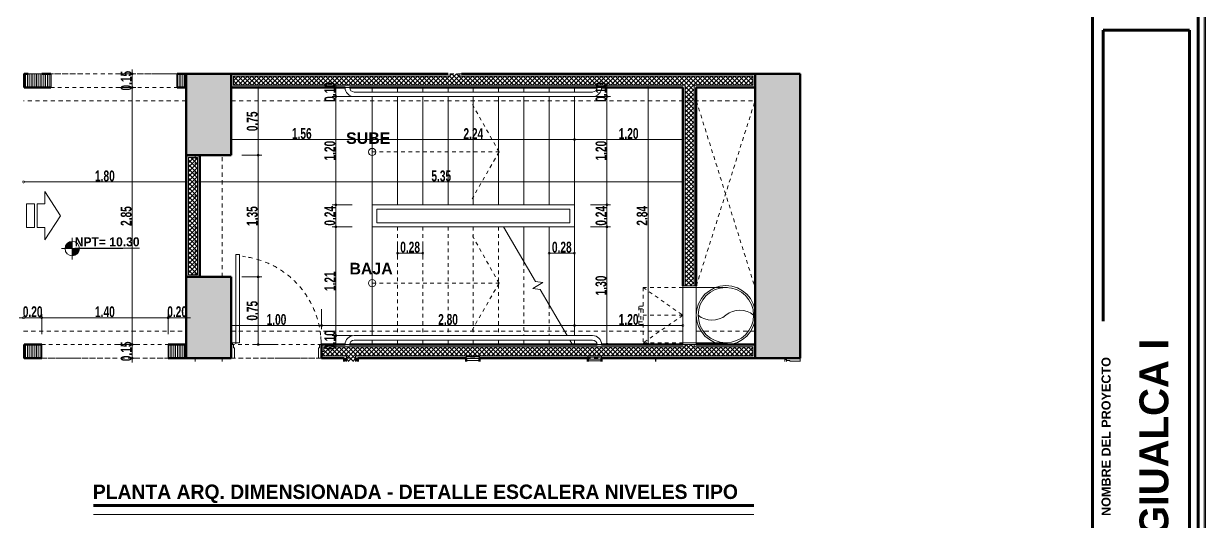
# Model space of a CAD drawing. Header units: metres. Extents: x -144 to 1000, y -717 to 29.
# Drawn here: x 382.3 to 414.83, y -635.28 to -621.56 of the extents above; entities that cross this region are included whole.
import ezdxf

# ---------------------------------------------------------------- set-up
doc = ezdxf.new("R2010")
doc.units = ezdxf.units.M
for name, pattern in [('Basculante', [0.11625, 0.075, -0.04125]), ('basculante modificado', [0.18, 0.1125, -0.0675]), ('Oculto', [0.007144, 0.004763, -0.002381])]:
    doc.linetypes.add(name, pattern=pattern)
doc.layers.get('0').update_dxf_attribs({"color": 1})
for name, color, linetype, lineweight in [('A-ANNO-DIMS', 1, 'Continuous', 9), ('A-DETL', 1, 'Continuous', 9), ('A-DETL-GENF', 1, 'Continuous', 9), ('A-DETL-HDLN', 7, 'Oculto', 9), ('A-DETL-THIN', 1, 'Continuous', 9), ('A-DOOR', 1, 'Continuous', 9), ('A-DOOR-FRAM', 1, 'Continuous', 9), ('A-FLOR', 2, 'Continuous', 9), ('A-FLOR-OVHD', 7, 'Basculante', 9), ('A-GENM', 1, 'Continuous', 9), ('A-WALL', 4, 'Continuous', 9), ('G-ANNO-DIMS', 1, 'Continuous', 9), ('G-ANNO-TEXT', 2, 'Continuous', 9), ('G-ANNO-TTLB', 3, 'Continuous', 18), ('G-ANNO-TTLB-WIDE', 1, 'Continuous', 70), ('G-IMPT', 1, 'Continuous', 9), ('S-COLS', 7, 'Continuous', 9), ('S-STRS', 1, 'Continuous', 9), ('S-STRS-MBND', 1, 'Basculante', 9)]:
    doc.layers.add(name, color=color, linetype=linetype, lineweight=lineweight)
doc.layers.add('A-WALL-PATT', color=7, linetype='Continuous', lineweight=35, true_color=0x9c9c9c)
doc.styles.add('Arial Narrow_B', font='ARIALNB.TTF', dxfattribs={"width": 1.2, "height": 0.105})
doc.styles.add('Arial_B', font='arialbd.ttf', dxfattribs={"height": 0.0025})
doc.styles.add('Britannic Bold_B', font='', dxfattribs={"width": 0.7})
doc.styles.add('Britannic Bold_B_1', font='', dxfattribs={"width": 0.7, "height": 0.4})
doc.styles.add('Britannic Bold_B_4', font='', dxfattribs={"height": 0.004465})
doc.styles.add('Britannic Bold_B_5', font='', dxfattribs={"height": 0.006})
doc.styles.get('Britannic Bold_B').set_extended_font_data('Britannic Bold', bold=True)
doc.styles.get('Britannic Bold_B_1').set_extended_font_data('Britannic Bold', bold=True)
doc.styles.get('Britannic Bold_B_4').set_extended_font_data('Britannic Bold', bold=True)
doc.styles.get('Britannic Bold_B_5').set_extended_font_data('Britannic Bold', bold=True)

# ---------------------------------------------------------------- blocks, each defined once
blk = doc.blocks.new('_DotSmall')
at = {"color": 0, "linetype": 'ByBlock', "const_width": 0.5}
blk.add_lwpolyline([(-0.0625, 0, 1), (0.0625, 0, 1)], format="xyb", close=True, dxfattribs=at)
blk = doc.blocks.new('tarjeta de nathalie 00')
at = {"layer": 'G-IMPT', "lineweight": 9}
h = blk.add_hatch(color=3, dxfattribs=at)
h.paths.add_polyline_path([(-145.23888, -717.38489), (-145.21019, -717.38489), (-145.21019, -716.89355), (-145.21019, -716.79934), (-145.23888, -716.79934), (-145.23888, -716.89379)])
h.paths.add_polyline_path([(-145.20996, -716.7991), (-145.20996, -717.3851), (-145.2392, -717.3851), (-145.2392, -716.7991)])
h.paths.add_polyline_path([(-145.23902, -717.3868), (-145.20826, -717.3868), (-145.20826, -716.7974), (-145.2392, -716.7974), (-146.09866, -716.7974), (-146.09866, -717.3868)])
h.paths.add_polyline_path([(-145.20795, -716.79707), (-145.20795, -717.3871), (-146.09898, -717.3871), (-146.09898, -716.79707)])
at = {"layer": 'G-ANNO-TTLB', "color": 3}
for p, q in [((-145.2392, -716.7991), (-145.2392, -717.3851)), ((-145.20996, -717.3851), (-145.20996, -716.7991)), ((-145.20826, -716.7974), (-145.20826, -717.3868)), ((-145.20795, -717.3871), (-145.20795, -716.79707)), ((-145.20795, -717.38713), (-145.20795, -716.79707)), ((-145.23888, -717.38489), (-145.23888, -716.89379)), ((-145.21019, -716.89355), (-145.21019, -717.38489))]:
    blk.add_line(p, q, dxfattribs=at)
at = {"layer": 'G-ANNO-TTLB-WIDE', "color": 3}
for p, q in [((-145.2392, -716.7991), (-145.2392, -717.3851)), ((-145.20996, -716.7991), (-145.20996, -717.3851)), ((-145.21233, -717.0241), (-145.23627, -717.0241)), ((-145.23627, -717.0241), (-145.23627, -717.1091)), ((-145.21233, -717.24403), (-145.21233, -717.0241))]:
    blk.add_line(p, q, dxfattribs=at)
at = {"layer": 'G-ANNO-TTLB', "lineweight": 9, "attachment_point": 1, "rotation": 90, "bg_fill": 3, "box_fill_scale": 1.25, "bg_fill_color": 256, "bg_fill_true_color": 13158600, "bg_fill_transparency": 0}
for s, insert, char_height, width, style in [('TORRE GIUALCA I', (-145.2262, -717.20472), 0.008, 0.1678172, 'Britannic Bold_B_4'), ('NOMBRE DEL PROYECTO', (-145.2367, -717.15875), 0.0025, 0.0533122, 'Arial_B')]:
    blk.add_mtext(s, dxfattribs=dict(at, insert=insert, char_height=char_height, width=width, style=style))

msp = doc.modelspace()

# ---------------------------------------------------------------- hatches: boundary and pattern name
at = {"layer": 'A-WALL-PATT', "true_color": 0x747474}
for points in [[(382.488, -622.947), (382.488, -622.943), (382.426, -622.943), (382.426, -622.947)], [(394.048, -622.947), (394.047, -622.943), (393.985, -622.943), (393.985, -622.947)], [(400.821, -628.789), (400.821, -623.32), (400.759, -623.32), (400.759, -628.789)], [(386.839, -628.54), (387.15, -628.54), (387.15, -625.184), (386.839, -625.184), (386.839, -625.247), (387.087, -625.247), (387.087, -628.478), (386.839, -628.478)], [(391.127, -630.866), (391.189, -630.866), (391.189, -630.777), (391.127, -630.777)]]:
    msp.add_hatch(color=8, dxfattribs=at).paths.add_polyline_path(points)
at = {"layer": 'A-WALL-PATT', "lineweight": 9, "true_color": 0x747474}
for points in [[(382.799, -622.947), (382.799, -622.943), (382.737, -622.943), (382.737, -622.947)], [(394.358, -622.947), (394.358, -622.943), (394.296, -622.943), (394.296, -622.947)], [(400.449, -628.789), (400.511, -628.789), (400.511, -623.32), (400.448, -623.32), (400.448, -628.789)], [(386.777, -628.54), (386.839, -628.54), (386.839, -625.184), (386.777, -625.184), (386.777, -627.126)], [(391.5, -630.866), (391.5, -630.777), (391.438, -630.777), (391.438, -630.866), (391.487, -630.866)]]:
    msp.add_hatch(color=8, dxfattribs=at).paths.add_polyline_path(points)
h = msp.add_hatch(color=8, dxfattribs=at)
h.paths.add_polyline_path([(400.388, -623.009), (402.437, -623.009), (402.437, -622.947), (394.296, -622.947), (394.296, -623.009), (397.466, -623.009)])
h.paths.add_polyline_path([(388.081, -623.009), (394.048, -623.009), (394.048, -622.947), (388.019, -622.947), (388.019, -623.009)])
at = {"layer": 'A-WALL-PATT', "true_color": 0x747474}
h = msp.add_hatch(color=8, dxfattribs=at)
h.paths.add_polyline_path([(400.449, -623.32), (400.511, -623.319), (400.511, -623.258), (388.081, -623.258), (388.081, -623.009), (388.019, -623.01), (388.019, -623.32), (400.448, -623.32)])
h.paths.add_polyline_path([(400.821, -623.32), (402.437, -623.319), (402.437, -623.009), (402.375, -623.009), (402.375, -623.258), (400.759, -623.258), (400.759, -623.32)])
at = {"layer": 'A-WALL-PATT', "lineweight": 9, "true_color": 0x747474}
h = msp.add_hatch(color=8, dxfattribs=at)
h.paths.add_polyline_path([(402.375, -630.715), (402.437, -630.714), (402.437, -630.404), (400.759, -630.404), (400.759, -630.467), (402.375, -630.467)])
h.paths.add_polyline_path([(390.567, -630.591), (390.567, -630.467), (400.511, -630.467), (400.511, -630.404), (390.505, -630.404), (390.506, -630.591)])
at = {"layer": 'A-WALL-PATT', "true_color": 0x747474}
h = msp.add_hatch(color=8, dxfattribs=at)
h.paths.add_polyline_path([(390.505, -630.777), (391.189, -630.777), (391.189, -630.715), (390.505, -630.715)])
h.paths.add_polyline_path([(402.375, -630.777), (402.437, -630.777), (402.437, -630.715), (398.211, -630.715), (398.211, -630.777), (402.035, -630.777)])
h.paths.add_polyline_path([(391.438, -630.777), (394.483, -630.777), (394.483, -630.715), (391.438, -630.715)])
h.paths.add_polyline_path([(394.856, -630.777), (397.838, -630.777), (397.838, -630.715), (394.856, -630.715), (394.856, -630.739)])
at = {"layer": 'G-ANNO-DIMS'}
h = msp.add_hatch(color=256, dxfattribs=at)
edge = h.paths.add_edge_path()
edge.add_line((383.642, -627.759), (383.443, -627.759))
edge.add_arc((383.642, -627.759), 0.199, 90, 180, ccw=False)
edge.add_line((383.642, -627.56), (383.642, -627.759))
h = msp.add_hatch(color=256, dxfattribs=at)
edge = h.paths.add_edge_path()
edge.add_line((383.642, -627.759), (383.841, -627.759))
edge.add_arc((383.642, -627.759), 0.199, 270, 360, ccw=False)
edge.add_line((383.642, -627.958), (383.642, -627.759))

# ---------------------------------------------------------------- linework, layer by layer
at = {"layer": 'A-ANNO-DIMS'}
for p, q in [((385.175, -622.945), (385.389, -622.945)), ((385.289, -622.825), (385.289, -630.897)), ((384.84, -623.32), (385.389, -623.32)), ((388.309, -623.32), (388.858, -623.32)), ((388.759, -630.404), (388.759, -623.32)), ((390.584, -623.32), (390.996, -623.32)), ((390.897, -623.201), (390.897, -630.524)), ((398.674, -623.32), (398.262, -623.32)), ((398.361, -623.201), (398.361, -630.391)), ((399.044, -623.319), (399.593, -623.319)), ((399.494, -630.391), (399.494, -623.319)), ((391.347, -623.569), (390.797, -623.569)), ((397.912, -623.569), (398.461, -623.569)), ((388.019, -624.304), (388.019, -624.853)), ((391.898, -624.304), (391.898, -624.853)), ((397.466, -624.304), (397.466, -624.853)), ((400.449, -624.304), (400.449, -624.853)), ((388.019, -624.753), (400.449, -624.753)), ((388.309, -625.184), (388.858, -625.184)), ((386.777, -625.472), (386.777, -626.021)), ((387.15, -625.472), (387.15, -626.021)), ((400.449, -625.472), (400.449, -626.021)), ((382.301, -625.922), (386.777, -625.922)), ((387.15, -625.922), (400.449, -625.922)), ((391.347, -626.551), (390.797, -626.551)), ((397.912, -626.551), (398.461, -626.551)), ((391.347, -627.16), (390.797, -627.16)), ((397.912, -627.16), (398.461, -627.16)), ((392.594, -627.673), (392.594, -627.985)), ((393.29, -627.673), (393.29, -627.985)), ((396.77, -627.673), (396.77, -627.985)), ((397.466, -627.673), (397.466, -627.985)), ((392.594, -627.885), (393.29, -627.885)), ((396.77, -627.885), (397.466, -627.885)), ((388.309, -628.54), (388.858, -628.54)), ((386.777, -629.325), (386.777, -629.764)), ((388.019, -629.428), (388.019, -629.977)), ((390.505, -629.428), (390.505, -629.977)), ((397.466, -629.428), (397.466, -629.977)), ((400.449, -629.428), (400.449, -629.977)), ((386.896, -629.664), (382.182, -629.664)), ((382.8, -630.114), (382.8, -629.565)), ((386.28, -630.114), (386.28, -629.565)), ((388.019, -629.878), (400.449, -629.878)), ((384.84, -630.404), (385.389, -630.404)), ((389.209, -630.404), (388.659, -630.404)), ((390.584, -630.404), (390.996, -630.404)), ((391.347, -630.156), (390.797, -630.156)), ((398.811, -630.391), (398.262, -630.391)), ((399.044, -630.391), (399.593, -630.391)), ((385.176, -630.777), (385.389, -630.777))]:
    msp.add_line(p, q, dxfattribs=at)
at = {"layer": 'A-DETL', "color": 7, "linetype": 'basculante modificado'}
for p, q in [((382.302, -622.945), (386.777, -622.945)), ((387.025, -622.943), (387.025, -622.945)), ((387.771, -622.945), (387.771, -622.943)), ((402.437, -622.945), (388.019, -622.945)), ((393.985, -622.943), (393.985, -622.945)), ((394.731, -622.945), (394.731, -622.943)), ((403.682, -622.947), (403.68, -622.947)), ((386.777, -623.69), (382.301, -623.69)), ((388.019, -623.69), (402.437, -623.69)), ((403.68, -623.693), (403.682, -623.693)), ((387.025, -625.184), (387.025, -628.54)), ((387.771, -628.54), (387.771, -625.184)), ((382.301, -630.032), (386.777, -630.032)), ((400.448, -630.032), (388.019, -630.032)), ((402.437, -630.032), (400.821, -630.032)), ((403.682, -630.032), (403.68, -630.032)), ((386.777, -630.777), (382.301, -630.777)), ((387.025, -630.866), (387.025, -630.777)), ((387.771, -630.777), (387.771, -630.866)), ((388.019, -630.777), (402.437, -630.777)), ((403.68, -630.777), (403.682, -630.777))]:
    msp.add_line(p, q, dxfattribs=at)
at = {"layer": 'A-DETL', "color": 7, "lineweight": 100}
msp.add_line((384.228, -634.839), (402.407, -634.839), dxfattribs=at)
at = {"layer": 'A-DETL-GENF', "linetype": 'Basculante', "lineweight": 9}
for p, q in [((386.528, -622.947), (383.048, -622.947)), ((383.048, -623.32), (386.528, -623.32)), ((382.8, -630.404), (386.28, -630.404)), ((388.019, -630.404), (388.019, -630.777)), ((390.505, -630.404), (388.019, -630.404)), ((390.505, -630.777), (390.505, -630.404)), ((386.28, -630.777), (382.8, -630.777)), ((388.019, -630.777), (390.505, -630.777)), ((403.307, -630.777), (403.68, -630.777)), ((403.307, -630.866), (403.307, -630.777)), ((403.68, -630.777), (403.68, -630.866))]:
    msp.add_line(p, q, dxfattribs=at)
at = {"layer": 'A-DETL-GENF', "lineweight": 30}
for p, q in [((383.048, -622.947), (383.048, -623.32)), ((386.528, -623.32), (386.528, -622.947)), ((382.8, -630.777), (382.8, -630.404)), ((386.28, -630.404), (386.28, -630.777))]:
    msp.add_line(p, q, dxfattribs=at)
at = {"layer": 'A-DETL-GENF', "lineweight": 9}
for p, q in [((382.888, -626.528), (382.888, -626.183)), ((382.888, -626.183), (383.32, -626.852)), ((382.382, -626.528), (382.598, -626.528)), ((382.382, -626.528), (382.382, -627.176)), ((382.598, -627.176), (382.598, -626.528)), ((382.673, -626.528), (382.888, -626.528)), ((382.673, -626.528), (382.673, -627.176)), ((382.888, -627.521), (383.32, -626.852)), ((382.382, -627.176), (382.598, -627.176)), ((382.673, -627.176), (382.888, -627.176)), ((382.888, -627.176), (382.888, -627.521))]:
    msp.add_line(p, q, dxfattribs=at)
at = {"layer": 'A-DETL-HDLN'}
for p, q in [((395.389, -625.096), (394.65, -623.78)), ((400.821, -628.789), (402.437, -623.69)), ((400.821, -623.69), (402.437, -628.832)), ((391.898, -625.096), (395.378, -625.096)), ((395.389, -625.096), (394.647, -626.39)), ((395.389, -628.713), (394.65, -627.396)), ((391.898, -628.713), (395.378, -628.713)), ((395.389, -628.713), (394.647, -630.007))]:
    msp.add_line(p, q, dxfattribs=at)
at = {"layer": 'A-DETL-THIN', "lineweight": 9}
for p, q in [((391.276, -623.32), (391.152, -623.32)), ((398.213, -623.32), (398.088, -623.32)), ((397.964, -623.444), (391.401, -623.444)), ((391.401, -623.569), (397.964, -623.569)), ((397.466, -626.551), (391.898, -626.551)), ((391.898, -626.551), (391.898, -627.16)), ((397.466, -627.16), (397.466, -626.551)), ((392.023, -627.048), (392.023, -626.672)), ((392.023, -626.672), (397.342, -626.672)), ((397.342, -626.672), (397.342, -627.048)), ((391.898, -627.16), (397.466, -627.16)), ((397.342, -627.048), (392.023, -627.048)), ((400.821, -628.789), (400.448, -628.789)), ((400.448, -628.789), (400.448, -630.404)), ((400.448, -628.832), (401.682, -628.832)), ((400.821, -630.404), (400.821, -628.789)), ((391.152, -630.404), (391.276, -630.404)), ((397.964, -630.156), (391.401, -630.156)), ((391.401, -630.28), (397.964, -630.28)), ((398.088, -630.404), (398.213, -630.404)), ((400.448, -630.358), (401.682, -630.358)), ((400.448, -630.404), (400.821, -630.404))]:
    msp.add_line(p, q, dxfattribs=at)
at = {"layer": 'A-DETL-THIN', "lineweight": 18}
msp.add_line((384.228, -635.087), (402.407, -635.087), dxfattribs=at)
at = {"layer": 'A-DETL-THIN', "lineweight": 9}
for centre, radius in [((391.898, -625.096), 0.0994), ((391.898, -628.713), 0.0994), ((401.634, -629.593), 0.813), ((401.634, -629.593), 0.763)]:
    msp.add_circle(centre, radius, dxfattribs=at)
for centre, radius, start, end in [((391.401, -623.32), 0.249, 180, 270), ((391.401, -623.32), 0.124, 180, 270), ((397.964, -623.32), 0.249, 270, 0), ((397.964, -623.32), 0.124, 270, 360), ((402.016, -630.051), 0.596, 50.181, 129.819), ((401.252, -629.136), 0.596, 230.181, 309.819), ((391.401, -630.404), 0.249, 90, 180), ((391.401, -630.404), 0.124, 90, 180), ((397.964, -630.404), 0.249, 360, 90), ((397.964, -630.404), 0.124, 0, 90)]:
    msp.add_arc(centre, radius, start, end, dxfattribs=at)
at = {"layer": 'A-DOOR', "lineweight": 20}
for p, q in [((388.243, -627.919), (388.143, -627.919)), ((388.143, -630.38), (388.143, -627.919)), ((388.243, -630.355), (388.243, -627.919)), ((388.019, -630.38), (388.056, -630.38)), ((388.056, -630.355), (388.243, -630.355)), ((388.056, -630.38), (388.056, -630.355)), ((403.282, -630.777), (403.282, -630.815)), ((403.257, -630.815), (403.257, -630.866)), ((403.282, -630.815), (403.257, -630.815))]:
    msp.add_line(p, q, dxfattribs=at)
at = {"layer": 'A-DOOR', "lineweight": 9}
for p, q in [((388.019, -630.404), (388.019, -630.777)), ((403.307, -630.777), (403.68, -630.777))]:
    msp.add_line(p, q, dxfattribs=at)
for start, end in [(81.55, 83.5406), (76.8489, 79.7418), (71.1143, 74.1684), (65.4451, 68.2717), (59.8378, 62.634), (54.2878, 57.0559), (48.7903, 51.5328), (43.3395, 46.0594), (37.9295, 40.6298), (32.5538, 35.2378), (27.2056, 29.8767), (21.8777, 24.5395), (16.5629, 19.2191), (11.2538, 13.9081), (5.9429, 8.5991), (0, 5.1398)]:
    msp.add_arc((388.048, -630.399), 2.444, start, end, dxfattribs=at)
at = {"layer": 'A-DOOR-FRAM', "lineweight": 20}
for p, q in [((388.019, -630.404), (388.081, -630.404)), ((388.081, -630.404), (388.081, -630.491)), ((390.443, -630.404), (390.505, -630.404)), ((390.443, -630.491), (390.443, -630.404)), ((388.106, -630.777), (388.019, -630.777)), ((388.081, -630.491), (388.106, -630.491)), ((388.106, -630.491), (388.106, -630.777)), ((390.418, -630.491), (390.443, -630.491)), ((390.418, -630.777), (390.418, -630.491)), ((390.505, -630.777), (390.418, -630.777)), ((403.307, -630.777), (403.307, -630.839)), ((403.68, -630.864), (403.68, -630.777)), ((403.307, -630.839), (403.394, -630.839)), ((403.394, -630.839), (403.394, -630.864)), ((403.394, -630.864), (403.68, -630.864))]:
    msp.add_line(p, q, dxfattribs=at)
at = {"layer": 'A-FLOR', "lineweight": 9}
for p, q in [((391.898, -630.156), (391.898, -627.16)), ((391.898, -630.404), (391.898, -630.28))]:
    msp.add_line(p, q, dxfattribs=at)
at = {"layer": 'A-FLOR-OVHD'}
for p, q in [((399.358, -628.832), (399.358, -630.358)), ((399.358, -628.832), (400.448, -629.597)), ((400.448, -628.832), (399.358, -628.832)), ((399.358, -629.341), (399.241, -629.341)), ((399.241, -629.852), (399.241, -629.341)), ((399.241, -629.417), (399.358, -629.417)), ((399.291, -629.417), (399.291, -629.776)), ((399.241, -629.776), (399.358, -629.776)), ((400.448, -629.597), (399.358, -630.358)), ((400.448, -629.597), (399.358, -629.597)), ((399.358, -629.852), (399.241, -629.852)), ((399.358, -630.358), (400.448, -630.358))]:
    msp.add_line(p, q, dxfattribs=at)
at = {"layer": 'A-GENM', "lineweight": 30}
for p, q in [((399.703, -630.777), (398.211, -630.777)), ((398.211, -630.777), (398.211, -630.866)), ((399.703, -630.866), (399.703, -630.777))]:
    msp.add_line(p, q, dxfattribs=at)
at = {"layer": 'A-WALL', "lineweight": 50}
for p, q in [((382.426, -622.947), (382.315, -622.947)), ((382.315, -622.947), (382.315, -623.32)), ((382.426, -622.943), (382.426, -622.947)), ((382.799, -622.947), (382.799, -622.943)), ((383.048, -622.947), (382.799, -622.947)), ((386.777, -622.947), (386.528, -622.947)), ((386.777, -623.32), (386.777, -622.947)), ((393.985, -622.947), (388.019, -622.947)), ((388.019, -622.947), (388.019, -623.32)), ((393.985, -622.943), (393.985, -622.947)), ((394.358, -622.947), (394.358, -622.943)), ((402.437, -622.947), (394.358, -622.947)), ((402.437, -623.32), (402.437, -622.947)), ((403.682, -622.947), (403.68, -622.947)), ((403.68, -622.947), (403.68, -623.32)), ((382.315, -623.32), (383.048, -623.32)), ((386.528, -623.32), (386.777, -623.32)), ((388.019, -623.32), (391.152, -623.32)), ((391.276, -623.32), (398.088, -623.32)), ((398.213, -623.32), (400.448, -623.32)), ((400.448, -623.32), (400.448, -628.789)), ((400.821, -623.32), (402.437, -623.32)), ((400.821, -628.789), (400.821, -623.32)), ((403.68, -623.32), (403.682, -623.32)), ((386.777, -625.184), (386.777, -628.54)), ((387.15, -625.184), (386.777, -625.184)), ((387.15, -628.54), (387.15, -625.184)), ((386.777, -628.54), (387.15, -628.54)), ((382.8, -630.404), (382.315, -630.404)), ((382.315, -630.404), (382.315, -630.777)), ((386.777, -630.404), (386.28, -630.404)), ((386.777, -630.777), (386.777, -630.404)), ((391.152, -630.404), (390.505, -630.404)), ((390.505, -630.404), (390.505, -630.777)), ((398.088, -630.404), (391.276, -630.404)), ((400.448, -630.404), (398.213, -630.404)), ((402.437, -630.404), (400.821, -630.404)), ((402.437, -630.777), (402.437, -630.404)), ((382.315, -630.777), (382.8, -630.777)), ((386.28, -630.777), (386.777, -630.777)), ((390.505, -630.777), (391.127, -630.777)), ((391.127, -630.777), (391.127, -630.866)), ((391.5, -630.777), (394.483, -630.777)), ((391.5, -630.866), (391.5, -630.777)), ((394.483, -630.777), (394.483, -630.866)), ((394.856, -630.777), (397.838, -630.777)), ((394.856, -630.866), (394.856, -630.777)), ((397.838, -630.777), (397.838, -630.866)), ((398.211, -630.777), (402.437, -630.777)), ((398.211, -630.866), (398.211, -630.777))]:
    msp.add_line(p, q, dxfattribs=at)
at = {"layer": 'A-WALL', "lineweight": 9}
for p, q in [((382.426, -622.947), (382.799, -622.947)), ((382.488, -622.943), (382.488, -622.947)), ((382.737, -622.943), (382.737, -622.947)), ((394.048, -623.009), (394.048, -622.943)), ((394.296, -623.009), (394.296, -622.943)), ((388.081, -623.009), (394.048, -623.009)), ((388.081, -623.009), (388.081, -623.258)), ((388.081, -623.258), (400.511, -623.258)), ((394.296, -623.009), (402.375, -623.009)), ((400.511, -628.789), (400.511, -623.258)), ((400.759, -623.258), (402.375, -623.258)), ((400.759, -628.789), (400.759, -623.258)), ((402.375, -623.258), (402.375, -623.009)), ((386.839, -628.478), (386.839, -625.247)), ((387.087, -625.247), (386.839, -625.247)), ((387.087, -628.478), (387.087, -625.247)), ((386.839, -628.478), (387.087, -628.478)), ((390.567, -630.467), (390.567, -630.591)), ((400.511, -630.467), (390.567, -630.467)), ((400.511, -630.404), (400.511, -630.467)), ((400.759, -630.404), (400.759, -630.467)), ((402.375, -630.467), (400.759, -630.467)), ((402.375, -630.715), (402.375, -630.467)), ((390.505, -630.591), (390.567, -630.591)), ((391.189, -630.715), (390.505, -630.715)), ((391.189, -630.866), (391.189, -630.715)), ((402.375, -630.715), (391.438, -630.715)), ((391.438, -630.866), (391.438, -630.715)), ((394.483, -630.715), (394.483, -630.777)), ((394.856, -630.715), (394.856, -630.777)), ((397.838, -630.715), (397.838, -630.777)), ((398.211, -630.715), (398.211, -630.777))]:
    msp.add_line(p, q, dxfattribs=at)
at = {"layer": 'A-WALL-PATT', "color": 8, "lineweight": 9, "true_color": 0x727272}
for p, q in [((382.358, -623.32), (382.358, -622.947)), ((382.408, -623.32), (382.408, -622.947)), ((382.458, -623.32), (382.458, -622.947)), ((382.508, -623.32), (382.508, -622.947)), ((382.557, -623.32), (382.557, -622.947)), ((382.607, -623.32), (382.607, -622.947)), ((382.657, -623.32), (382.657, -622.947)), ((382.706, -623.32), (382.706, -622.947)), ((382.756, -623.32), (382.756, -622.947)), ((382.806, -623.32), (382.806, -622.947)), ((382.856, -623.32), (382.856, -622.947)), ((382.905, -623.32), (382.905, -622.947)), ((382.955, -623.32), (382.955, -622.947)), ((383.005, -623.32), (383.005, -622.947)), ((386.535, -623.32), (386.535, -622.947)), ((386.584, -623.32), (386.584, -622.947)), ((386.634, -623.32), (386.634, -622.947)), ((386.684, -623.32), (386.684, -622.947)), ((386.733, -623.32), (386.733, -622.947)), ((382.358, -630.404), (382.358, -630.777)), ((382.408, -630.404), (382.408, -630.777)), ((382.458, -630.404), (382.458, -630.777)), ((382.508, -630.404), (382.508, -630.777)), ((382.557, -630.404), (382.557, -630.777)), ((382.607, -630.404), (382.607, -630.777)), ((382.657, -630.404), (382.657, -630.777)), ((382.706, -630.404), (382.706, -630.777)), ((382.756, -630.404), (382.756, -630.777)), ((386.286, -630.404), (386.286, -630.777)), ((386.336, -630.404), (386.336, -630.777)), ((386.385, -630.404), (386.385, -630.777)), ((386.435, -630.404), (386.435, -630.777)), ((386.485, -630.404), (386.485, -630.777)), ((386.535, -630.404), (386.535, -630.777)), ((386.584, -630.404), (386.584, -630.777)), ((386.634, -630.404), (386.634, -630.777)), ((386.684, -630.404), (386.684, -630.777)), ((386.733, -630.404), (386.733, -630.777)), ((394.483, -630.74), (394.856, -630.74)), ((394.483, -630.79), (394.856, -630.79)), ((397.838, -630.753), (398.211, -630.753)), ((397.838, -630.803), (398.211, -630.803)), ((394.483, -630.84), (394.856, -630.84)), ((397.838, -630.852), (398.211, -630.852))]:
    msp.add_line(p, q, dxfattribs=at)
at = {"layer": 'A-WALL-PATT', "color": 1, "lineweight": 9, "true_color": 0xff0000}
for p, q in [((382.576, -622.947), (382.573, -622.943)), ((382.575, -622.947), (382.579, -622.943)), ((382.703, -622.947), (382.699, -622.943)), ((382.702, -622.947), (382.706, -622.943)), ((394.048, -622.991), (394.096, -622.943)), ((394.155, -623.009), (394.089, -622.943)), ((394.156, -623.009), (394.222, -622.943)), ((394.53, -623.258), (394.216, -622.943)), ((388.081, -623.136), (388.208, -623.009)), ((388.329, -623.258), (388.081, -623.01)), ((388.203, -623.258), (388.081, -623.137)), ((388.086, -623.258), (388.335, -623.009)), ((388.456, -623.258), (388.207, -623.009)), ((388.213, -623.258), (388.461, -623.009)), ((388.582, -623.258), (388.334, -623.009)), ((388.339, -623.258), (388.588, -623.009)), ((388.709, -623.258), (388.46, -623.009)), ((388.466, -623.258), (388.714, -623.009)), ((388.835, -623.258), (388.587, -623.009)), ((388.592, -623.258), (388.841, -623.009)), ((388.962, -623.258), (388.713, -623.009)), ((388.719, -623.258), (388.967, -623.009)), ((389.088, -623.258), (388.84, -623.009)), ((388.845, -623.258), (389.094, -623.009)), ((389.215, -623.258), (388.966, -623.009)), ((388.972, -623.258), (389.221, -623.009)), ((389.342, -623.258), (389.093, -623.009)), ((389.099, -623.258), (389.347, -623.009)), ((389.468, -623.258), (389.219, -623.009)), ((389.225, -623.258), (389.474, -623.009)), ((389.595, -623.258), (389.346, -623.009)), ((389.352, -623.258), (389.6, -623.009)), ((389.721, -623.258), (389.473, -623.009)), ((389.478, -623.258), (389.727, -623.009)), ((389.848, -623.258), (389.599, -623.009)), ((389.605, -623.258), (389.853, -623.009)), ((389.974, -623.258), (389.726, -623.009)), ((389.731, -623.258), (389.98, -623.009)), ((390.101, -623.258), (389.852, -623.009)), ((389.858, -623.258), (390.106, -623.009)), ((390.227, -623.258), (389.979, -623.009)), ((389.984, -623.258), (390.233, -623.009)), ((390.354, -623.258), (390.105, -623.009)), ((390.111, -623.258), (390.36, -623.009)), ((390.481, -623.258), (390.232, -623.009)), ((390.238, -623.258), (390.486, -623.009)), ((390.607, -623.258), (390.358, -623.009)), ((390.364, -623.258), (390.613, -623.009)), ((390.734, -623.258), (390.485, -623.009)), ((390.491, -623.258), (390.739, -623.009)), ((390.86, -623.258), (390.612, -623.009)), ((390.617, -623.258), (390.866, -623.009)), ((390.987, -623.258), (390.738, -623.009)), ((390.744, -623.258), (390.992, -623.009)), ((391.113, -623.258), (390.865, -623.009)), ((390.87, -623.258), (391.119, -623.009)), ((391.24, -623.258), (390.991, -623.009)), ((390.997, -623.258), (391.245, -623.009)), ((391.366, -623.258), (391.118, -623.009)), ((391.123, -623.258), (391.372, -623.009)), ((391.493, -623.258), (391.244, -623.009)), ((391.25, -623.258), (391.499, -623.009)), ((391.62, -623.258), (391.371, -623.009)), ((391.377, -623.258), (391.625, -623.009)), ((391.746, -623.258), (391.497, -623.009)), ((391.503, -623.258), (391.752, -623.009)), ((391.873, -623.258), (391.624, -623.009)), ((391.63, -623.258), (391.878, -623.009)), ((391.999, -623.258), (391.751, -623.009)), ((391.756, -623.258), (392.005, -623.009)), ((392.126, -623.258), (391.877, -623.009)), ((391.883, -623.258), (392.131, -623.009)), ((392.252, -623.258), (392.004, -623.009)), ((392.009, -623.258), (392.258, -623.009)), ((392.379, -623.258), (392.13, -623.009)), ((392.136, -623.258), (392.384, -623.009)), ((392.505, -623.258), (392.257, -623.009)), ((392.262, -623.258), (392.511, -623.009)), ((392.632, -623.258), (392.383, -623.009)), ((392.389, -623.258), (392.638, -623.009)), ((392.759, -623.258), (392.51, -623.009)), ((392.516, -623.258), (392.764, -623.009)), ((392.885, -623.258), (392.636, -623.009)), ((392.642, -623.258), (392.891, -623.009)), ((393.012, -623.258), (392.763, -623.009)), ((392.769, -623.258), (393.017, -623.009)), ((393.138, -623.258), (392.89, -623.009)), ((392.895, -623.258), (393.144, -623.009)), ((393.265, -623.258), (393.016, -623.009)), ((393.022, -623.258), (393.27, -623.009)), ((393.391, -623.258), (393.143, -623.009)), ((393.148, -623.258), (393.397, -623.009)), ((393.518, -623.258), (393.269, -623.009)), ((393.275, -623.258), (393.523, -623.009)), ((393.644, -623.258), (393.396, -623.009)), ((393.401, -623.258), (393.65, -623.009)), ((393.771, -623.258), (393.522, -623.009)), ((393.528, -623.258), (393.777, -623.009)), ((393.898, -623.258), (393.649, -623.009)), ((393.655, -623.258), (393.903, -623.009)), ((394.024, -623.258), (393.775, -623.009)), ((393.781, -623.258), (394.03, -623.009)), ((394.151, -623.258), (393.902, -623.009)), ((393.908, -623.258), (394.156, -623.009)), ((394.277, -623.258), (394.029, -623.009)), ((394.034, -623.258), (394.296, -622.996)), ((394.404, -623.258), (394.155, -623.009)), ((394.161, -623.258), (394.409, -623.009)), ((394.287, -623.258), (394.536, -623.009)), ((394.657, -623.258), (394.408, -623.009)), ((394.414, -623.258), (394.662, -623.009)), ((394.783, -623.258), (394.535, -623.009)), ((394.54, -623.258), (394.789, -623.009)), ((394.91, -623.258), (394.661, -623.009)), ((394.667, -623.258), (394.916, -623.009)), ((395.037, -623.258), (394.788, -623.009)), ((394.794, -623.258), (395.042, -623.009)), ((395.163, -623.258), (394.914, -623.009)), ((394.92, -623.258), (395.169, -623.009)), ((395.29, -623.258), (395.041, -623.009)), ((395.047, -623.258), (395.295, -623.009)), ((395.416, -623.258), (395.168, -623.009)), ((395.173, -623.258), (395.422, -623.009)), ((395.543, -623.258), (395.294, -623.009)), ((395.3, -623.258), (395.548, -623.009)), ((395.669, -623.258), (395.421, -623.009)), ((395.426, -623.258), (395.675, -623.009)), ((395.796, -623.258), (395.547, -623.009)), ((395.553, -623.258), (395.801, -623.009)), ((395.922, -623.258), (395.674, -623.009)), ((395.679, -623.258), (395.928, -623.009)), ((396.049, -623.258), (395.8, -623.009)), ((395.806, -623.258), (396.055, -623.009)), ((396.176, -623.258), (395.927, -623.009)), ((395.933, -623.258), (396.181, -623.009)), ((396.302, -623.258), (396.053, -623.009)), ((396.059, -623.258), (396.308, -623.009)), ((396.429, -623.258), (396.18, -623.009)), ((396.186, -623.258), (396.434, -623.009)), ((396.555, -623.258), (396.307, -623.009)), ((396.312, -623.258), (396.561, -623.009)), ((396.682, -623.258), (396.433, -623.009)), ((396.439, -623.258), (396.687, -623.009)), ((396.808, -623.258), (396.56, -623.009)), ((396.565, -623.258), (396.814, -623.009)), ((396.935, -623.258), (396.686, -623.009)), ((396.692, -623.258), (396.94, -623.009)), ((397.061, -623.258), (396.813, -623.009)), ((396.818, -623.258), (397.067, -623.009)), ((397.188, -623.258), (396.939, -623.009)), ((396.945, -623.258), (397.194, -623.009)), ((397.315, -623.258), (397.066, -623.009)), ((397.072, -623.258), (397.32, -623.009)), ((397.441, -623.258), (397.192, -623.009)), ((397.198, -623.258), (397.447, -623.009)), ((397.568, -623.258), (397.319, -623.009)), ((397.325, -623.258), (397.573, -623.009)), ((397.694, -623.258), (397.446, -623.009)), ((397.451, -623.258), (397.7, -623.009)), ((397.821, -623.258), (397.572, -623.009)), ((397.578, -623.258), (397.826, -623.009)), ((397.947, -623.258), (397.699, -623.009)), ((397.704, -623.258), (397.953, -623.009)), ((398.074, -623.258), (397.825, -623.009)), ((397.831, -623.258), (398.079, -623.009)), ((398.2, -623.258), (397.952, -623.009)), ((397.957, -623.258), (398.206, -623.009)), ((398.327, -623.258), (398.078, -623.009)), ((398.084, -623.258), (398.333, -623.009)), ((398.454, -623.258), (398.205, -623.009)), ((398.211, -623.258), (398.459, -623.009)), ((398.58, -623.258), (398.332, -623.009)), ((398.337, -623.258), (398.586, -623.009)), ((398.707, -623.258), (398.458, -623.009)), ((398.464, -623.258), (398.712, -623.009)), ((398.833, -623.258), (398.585, -623.009)), ((398.59, -623.258), (398.839, -623.009)), ((398.96, -623.258), (398.711, -623.009)), ((398.717, -623.258), (398.965, -623.009)), ((399.086, -623.258), (398.838, -623.009)), ((398.843, -623.258), (399.092, -623.009)), ((399.213, -623.258), (398.964, -623.009)), ((398.97, -623.258), (399.218, -623.009)), ((399.339, -623.258), (399.091, -623.009)), ((399.096, -623.258), (399.345, -623.009)), ((399.466, -623.258), (399.217, -623.009)), ((399.223, -623.258), (399.472, -623.009)), ((399.593, -623.258), (399.344, -623.009)), ((399.35, -623.258), (399.598, -623.009)), ((399.719, -623.258), (399.471, -623.009)), ((399.476, -623.258), (399.725, -623.009)), ((399.846, -623.258), (399.597, -623.009)), ((399.603, -623.258), (399.851, -623.009)), ((399.972, -623.258), (399.724, -623.009)), ((399.729, -623.258), (399.978, -623.009)), ((400.099, -623.258), (399.85, -623.009)), ((399.856, -623.258), (400.104, -623.009)), ((400.225, -623.258), (399.977, -623.009)), ((399.982, -623.258), (400.231, -623.009)), ((400.352, -623.258), (400.103, -623.009)), ((400.109, -623.258), (400.357, -623.009)), ((400.478, -623.258), (400.23, -623.009)), ((400.235, -623.258), (400.484, -623.009)), ((400.759, -623.412), (400.356, -623.009)), ((400.362, -623.258), (400.611, -623.009)), ((400.759, -623.286), (400.483, -623.009)), ((400.489, -623.258), (400.737, -623.009)), ((400.511, -623.363), (400.864, -623.009)), ((400.511, -623.489), (400.99, -623.009)), ((400.759, -623.539), (400.511, -623.29)), ((400.858, -623.258), (400.61, -623.009)), ((400.985, -623.258), (400.736, -623.009)), ((401.111, -623.258), (400.863, -623.009)), ((400.868, -623.258), (401.117, -623.009)), ((401.238, -623.258), (400.989, -623.009)), ((400.995, -623.258), (401.243, -623.009)), ((401.364, -623.258), (401.116, -623.009)), ((401.121, -623.258), (401.37, -623.009)), ((401.491, -623.258), (401.242, -623.009)), ((401.248, -623.258), (401.496, -623.009)), ((401.617, -623.258), (401.369, -623.009)), ((401.374, -623.258), (401.623, -623.009)), ((401.744, -623.258), (401.495, -623.009)), ((401.501, -623.258), (401.75, -623.009)), ((401.871, -623.258), (401.622, -623.009)), ((401.628, -623.258), (401.876, -623.009)), ((401.997, -623.258), (401.749, -623.009)), ((401.754, -623.258), (402.003, -623.009)), ((402.124, -623.258), (401.875, -623.009)), ((401.881, -623.258), (402.129, -623.009)), ((402.25, -623.258), (402.002, -623.009)), ((402.007, -623.258), (402.256, -623.009)), ((402.375, -623.256), (402.128, -623.009)), ((402.134, -623.258), (402.375, -623.017)), ((402.375, -623.13), (402.255, -623.009)), ((402.26, -623.258), (402.375, -623.143)), ((400.511, -623.616), (400.759, -623.367)), ((400.759, -623.665), (400.511, -623.417)), ((400.511, -623.742), (400.759, -623.494)), ((400.759, -623.792), (400.511, -623.543)), ((400.511, -623.869), (400.759, -623.62)), ((400.759, -623.918), (400.511, -623.67)), ((400.511, -623.995), (400.759, -623.747)), ((400.759, -624.045), (400.511, -623.796)), ((400.511, -624.122), (400.759, -623.873)), ((400.759, -624.171), (400.511, -623.923)), ((400.511, -624.248), (400.759, -624)), ((400.759, -624.298), (400.511, -624.049)), ((400.511, -624.375), (400.759, -624.126)), ((400.759, -624.425), (400.511, -624.176)), ((400.511, -624.502), (400.759, -624.253)), ((400.759, -624.551), (400.511, -624.303)), ((400.511, -624.628), (400.759, -624.38)), ((400.759, -624.678), (400.511, -624.429)), ((400.511, -624.755), (400.759, -624.506)), ((400.759, -624.804), (400.511, -624.556)), ((400.511, -624.881), (400.759, -624.633)), ((400.759, -624.931), (400.511, -624.682)), ((400.511, -625.008), (400.759, -624.759)), ((400.759, -625.057), (400.511, -624.809)), ((400.511, -625.134), (400.759, -624.886)), ((400.759, -625.184), (400.511, -624.935)), ((386.839, -625.265), (386.857, -625.247)), ((386.839, -625.391), (386.983, -625.247)), ((386.839, -625.518), (387.087, -625.269)), ((387.087, -625.433), (386.901, -625.247)), ((387.087, -625.307), (387.027, -625.247)), ((400.511, -625.261), (400.759, -625.012)), ((400.759, -625.31), (400.511, -625.062)), ((400.511, -625.387), (400.759, -625.139)), ((400.759, -625.437), (400.511, -625.188)), ((400.511, -625.514), (400.759, -625.265)), ((387.087, -625.56), (386.839, -625.311)), ((386.839, -625.644), (387.087, -625.396)), ((387.087, -625.686), (386.839, -625.438)), ((386.839, -625.771), (387.087, -625.522)), ((387.087, -625.813), (386.839, -625.564)), ((400.759, -625.564), (400.511, -625.315)), ((400.511, -625.641), (400.759, -625.392)), ((400.759, -625.69), (400.511, -625.442)), ((400.511, -625.767), (400.759, -625.519)), ((400.759, -625.817), (400.511, -625.568)), ((386.839, -625.897), (387.087, -625.649)), ((387.087, -625.94), (386.839, -625.691)), ((386.839, -626.024), (387.087, -625.775)), ((387.087, -626.066), (386.839, -625.818)), ((386.839, -626.15), (387.087, -625.902)), ((400.511, -625.894), (400.759, -625.645)), ((400.759, -625.943), (400.511, -625.695)), ((400.511, -626.02), (400.759, -625.772)), ((400.759, -626.07), (400.511, -625.821)), ((400.511, -626.147), (400.759, -625.898)), ((387.087, -626.193), (386.839, -625.944)), ((386.839, -626.277), (387.087, -626.028)), ((387.087, -626.319), (386.839, -626.071)), ((386.839, -626.404), (387.087, -626.155)), ((387.087, -626.446), (386.839, -626.197)), ((400.759, -626.196), (400.511, -625.948)), ((400.511, -626.273), (400.759, -626.025)), ((400.759, -626.323), (400.511, -626.074)), ((400.511, -626.4), (400.759, -626.151)), ((400.759, -626.449), (400.511, -626.201)), ((386.839, -626.53), (387.087, -626.282)), ((387.087, -626.572), (386.839, -626.324)), ((386.839, -626.657), (387.087, -626.408)), ((387.087, -626.699), (386.839, -626.45)), ((386.839, -626.783), (387.087, -626.535)), ((400.511, -626.526), (400.759, -626.278)), ((400.759, -626.576), (400.511, -626.327)), ((400.511, -626.653), (400.759, -626.404)), ((400.759, -626.703), (400.511, -626.454)), ((400.511, -626.78), (400.759, -626.531)), ((387.087, -626.825), (386.839, -626.577)), ((386.839, -626.91), (387.087, -626.661)), ((387.087, -626.952), (386.839, -626.703)), ((386.839, -627.036), (387.087, -626.788)), ((387.087, -627.079), (386.839, -626.83)), ((400.759, -626.829), (400.511, -626.581)), ((400.511, -626.906), (400.759, -626.658)), ((400.759, -626.956), (400.511, -626.707)), ((400.511, -627.033), (400.759, -626.784)), ((400.759, -627.082), (400.511, -626.834)), ((386.839, -627.163), (387.087, -626.914)), ((387.087, -627.205), (386.839, -626.957)), ((386.839, -627.289), (387.087, -627.041)), ((387.087, -627.332), (386.839, -627.083)), ((386.839, -627.416), (387.087, -627.167)), ((387.087, -627.458), (386.839, -627.21)), ((400.511, -627.159), (400.759, -626.911)), ((400.759, -627.209), (400.511, -626.96)), ((400.511, -627.286), (400.759, -627.037)), ((400.759, -627.335), (400.511, -627.087)), ((400.511, -627.412), (400.759, -627.164)), ((400.759, -627.462), (400.511, -627.213)), ((386.839, -627.543), (387.087, -627.294)), ((387.087, -627.585), (386.839, -627.336)), ((386.839, -627.669), (387.087, -627.421)), ((387.087, -627.711), (386.839, -627.463)), ((386.839, -627.796), (387.087, -627.547)), ((400.511, -627.539), (400.759, -627.29)), ((400.759, -627.588), (400.511, -627.34)), ((400.511, -627.665), (400.759, -627.417)), ((400.759, -627.715), (400.511, -627.466)), ((400.511, -627.792), (400.759, -627.543)), ((387.087, -627.838), (386.839, -627.589)), ((386.839, -627.922), (387.087, -627.674)), ((387.087, -627.964), (386.839, -627.716)), ((386.839, -628.049), (387.087, -627.8)), ((387.087, -628.091), (386.839, -627.842)), ((400.759, -627.842), (400.511, -627.593)), ((400.511, -627.919), (400.759, -627.67)), ((400.759, -627.968), (400.511, -627.72)), ((400.511, -628.045), (400.759, -627.797)), ((400.759, -628.095), (400.511, -627.846)), ((386.839, -628.175), (387.087, -627.927)), ((387.087, -628.218), (386.839, -627.969)), ((386.839, -628.302), (387.087, -628.053)), ((387.087, -628.344), (386.839, -628.096)), ((386.839, -628.428), (387.087, -628.18)), ((400.511, -628.172), (400.759, -627.923)), ((400.759, -628.221), (400.511, -627.973)), ((400.511, -628.298), (400.759, -628.05)), ((400.759, -628.348), (400.511, -628.099)), ((400.511, -628.425), (400.759, -628.176)), ((387.087, -628.471), (386.839, -628.222)), ((386.968, -628.478), (386.839, -628.349)), ((386.842, -628.478), (386.839, -628.475)), ((386.916, -628.478), (387.087, -628.306)), ((387.042, -628.478), (387.087, -628.433)), ((400.759, -628.474), (400.511, -628.226)), ((400.511, -628.551), (400.759, -628.303)), ((400.759, -628.601), (400.511, -628.352)), ((400.511, -628.678), (400.759, -628.429)), ((400.759, -628.727), (400.511, -628.479)), ((400.694, -628.789), (400.511, -628.605)), ((400.567, -628.789), (400.511, -628.732)), ((400.526, -628.789), (400.759, -628.556)), ((400.653, -628.789), (400.759, -628.682)), ((390.506, -630.71), (390.749, -630.467)), ((390.567, -630.522), (390.622, -630.467)), ((390.851, -630.715), (390.602, -630.467)), ((390.627, -630.715), (390.875, -630.467)), ((390.977, -630.715), (390.729, -630.467)), ((390.753, -630.715), (391.002, -630.467)), ((391.104, -630.715), (390.855, -630.467)), ((390.88, -630.715), (391.128, -630.467)), ((391.381, -630.866), (390.982, -630.467)), ((391.006, -630.715), (391.255, -630.467)), ((391.357, -630.715), (391.108, -630.467)), ((391.133, -630.715), (391.382, -630.467)), ((391.189, -630.786), (391.508, -630.467)), ((391.483, -630.715), (391.235, -630.467)), ((391.235, -630.866), (391.635, -630.467)), ((391.61, -630.715), (391.361, -630.467)), ((391.736, -630.715), (391.488, -630.467)), ((391.513, -630.715), (391.761, -630.467)), ((391.863, -630.715), (391.614, -630.467)), ((391.639, -630.715), (391.888, -630.467)), ((391.99, -630.715), (391.741, -630.467)), ((391.766, -630.715), (392.014, -630.467)), ((392.116, -630.715), (391.868, -630.467)), ((391.892, -630.715), (392.141, -630.467)), ((392.243, -630.715), (391.994, -630.467)), ((392.019, -630.715), (392.267, -630.467)), ((392.369, -630.715), (392.121, -630.467)), ((392.145, -630.715), (392.394, -630.467)), ((392.496, -630.715), (392.247, -630.467)), ((392.272, -630.715), (392.521, -630.467)), ((392.622, -630.715), (392.374, -630.467)), ((392.399, -630.715), (392.647, -630.467)), ((392.749, -630.715), (392.5, -630.467)), ((392.525, -630.715), (392.774, -630.467)), ((392.875, -630.715), (392.627, -630.467)), ((392.652, -630.715), (392.9, -630.467)), ((393.002, -630.715), (392.753, -630.467)), ((392.778, -630.715), (393.027, -630.467)), ((393.129, -630.715), (392.88, -630.467)), ((392.905, -630.715), (393.153, -630.467)), ((393.255, -630.715), (393.007, -630.467)), ((393.031, -630.715), (393.28, -630.467)), ((393.382, -630.715), (393.133, -630.467)), ((393.158, -630.715), (393.406, -630.467)), ((393.508, -630.715), (393.26, -630.467)), ((393.284, -630.715), (393.533, -630.467)), ((393.635, -630.715), (393.386, -630.467)), ((393.411, -630.715), (393.66, -630.467)), ((393.761, -630.715), (393.513, -630.467)), ((393.538, -630.715), (393.786, -630.467)), ((393.888, -630.715), (393.639, -630.467)), ((393.664, -630.715), (393.913, -630.467)), ((394.014, -630.715), (393.766, -630.467)), ((393.791, -630.715), (394.039, -630.467)), ((394.141, -630.715), (393.892, -630.467)), ((393.917, -630.715), (394.166, -630.467)), ((394.268, -630.715), (394.019, -630.467)), ((394.044, -630.715), (394.292, -630.467)), ((394.394, -630.715), (394.146, -630.467)), ((394.17, -630.715), (394.419, -630.467)), ((394.521, -630.715), (394.272, -630.467)), ((394.297, -630.715), (394.545, -630.467)), ((394.647, -630.715), (394.399, -630.467)), ((394.423, -630.715), (394.672, -630.467)), ((394.774, -630.715), (394.525, -630.467)), ((394.55, -630.715), (394.799, -630.467)), ((394.9, -630.715), (394.652, -630.467)), ((394.677, -630.715), (394.925, -630.467)), ((395.027, -630.715), (394.778, -630.467)), ((394.803, -630.715), (395.052, -630.467)), ((395.153, -630.715), (394.905, -630.467)), ((394.93, -630.715), (395.178, -630.467)), ((395.28, -630.715), (395.031, -630.467)), ((395.056, -630.715), (395.305, -630.467)), ((395.407, -630.715), (395.158, -630.467)), ((395.183, -630.715), (395.431, -630.467)), ((395.533, -630.715), (395.285, -630.467)), ((395.309, -630.715), (395.558, -630.467)), ((395.66, -630.715), (395.411, -630.467)), ((395.436, -630.715), (395.684, -630.467)), ((395.786, -630.715), (395.538, -630.467)), ((395.562, -630.715), (395.811, -630.467)), ((395.913, -630.715), (395.664, -630.467)), ((395.689, -630.715), (395.938, -630.467)), ((396.039, -630.715), (395.791, -630.467)), ((395.816, -630.715), (396.064, -630.467)), ((396.166, -630.715), (395.917, -630.467)), ((395.942, -630.715), (396.191, -630.467)), ((396.293, -630.715), (396.044, -630.467)), ((396.069, -630.715), (396.317, -630.467)), ((396.419, -630.715), (396.17, -630.467)), ((396.195, -630.715), (396.444, -630.467)), ((396.546, -630.715), (396.297, -630.467)), ((396.322, -630.715), (396.57, -630.467)), ((396.672, -630.715), (396.424, -630.467)), ((396.448, -630.715), (396.697, -630.467)), ((396.799, -630.715), (396.55, -630.467)), ((396.575, -630.715), (396.823, -630.467)), ((396.925, -630.715), (396.677, -630.467)), ((396.701, -630.715), (396.95, -630.467)), ((397.052, -630.715), (396.803, -630.467)), ((396.828, -630.715), (397.077, -630.467)), ((397.178, -630.715), (396.93, -630.467)), ((396.955, -630.715), (397.203, -630.467)), ((397.305, -630.715), (397.056, -630.467)), ((397.081, -630.715), (397.33, -630.467)), ((397.432, -630.715), (397.183, -630.467)), ((397.208, -630.715), (397.456, -630.467)), ((397.558, -630.715), (397.309, -630.467)), ((397.334, -630.715), (397.583, -630.467)), ((397.685, -630.715), (397.436, -630.467)), ((397.461, -630.715), (397.709, -630.467)), ((397.811, -630.715), (397.563, -630.467)), ((397.587, -630.715), (397.836, -630.467)), ((397.938, -630.715), (397.689, -630.467)), ((397.714, -630.715), (397.962, -630.467)), ((398.064, -630.715), (397.816, -630.467)), ((397.84, -630.715), (398.089, -630.467)), ((398.191, -630.715), (397.942, -630.467)), ((397.967, -630.715), (398.216, -630.467)), ((398.317, -630.715), (398.069, -630.467)), ((398.094, -630.715), (398.342, -630.467)), ((398.444, -630.715), (398.195, -630.467)), ((398.22, -630.715), (398.469, -630.467)), ((398.571, -630.715), (398.322, -630.467)), ((398.347, -630.715), (398.595, -630.467)), ((398.697, -630.715), (398.448, -630.467)), ((398.473, -630.715), (398.722, -630.467)), ((398.824, -630.715), (398.575, -630.467)), ((398.6, -630.715), (398.848, -630.467)), ((398.95, -630.715), (398.702, -630.467)), ((398.726, -630.715), (398.975, -630.467)), ((399.077, -630.715), (398.828, -630.467)), ((398.853, -630.715), (399.101, -630.467)), ((399.203, -630.715), (398.955, -630.467)), ((398.979, -630.715), (399.228, -630.467)), ((399.33, -630.715), (399.081, -630.467)), ((399.106, -630.715), (399.355, -630.467)), ((399.456, -630.715), (399.208, -630.467)), ((399.233, -630.715), (399.481, -630.467)), ((399.583, -630.715), (399.334, -630.467)), ((399.359, -630.715), (399.608, -630.467)), ((399.71, -630.715), (399.461, -630.467)), ((399.486, -630.715), (399.734, -630.467)), ((399.836, -630.715), (399.587, -630.467)), ((399.612, -630.715), (399.861, -630.467)), ((399.963, -630.715), (399.714, -630.467)), ((399.739, -630.715), (399.987, -630.467)), ((400.089, -630.715), (399.841, -630.467)), ((399.865, -630.715), (400.114, -630.467)), ((400.216, -630.715), (399.967, -630.467)), ((399.992, -630.715), (400.24, -630.467)), ((400.342, -630.715), (400.094, -630.467)), ((400.118, -630.715), (400.367, -630.467)), ((400.469, -630.715), (400.22, -630.467)), ((400.245, -630.715), (400.494, -630.467)), ((400.595, -630.715), (400.347, -630.467)), ((400.372, -630.715), (400.682, -630.404)), ((400.722, -630.715), (400.473, -630.467)), ((400.498, -630.715), (400.759, -630.454)), ((400.511, -630.45), (400.556, -630.404)), ((400.6, -630.467), (400.538, -630.404)), ((400.849, -630.715), (400.6, -630.467)), ((400.625, -630.715), (400.873, -630.467)), ((400.975, -630.715), (400.664, -630.404)), ((400.751, -630.715), (401, -630.467)), ((401.102, -630.715), (400.853, -630.467)), ((400.878, -630.715), (401.126, -630.467)), ((401.228, -630.715), (400.98, -630.467)), ((401.004, -630.715), (401.253, -630.467)), ((401.355, -630.715), (401.106, -630.467)), ((401.131, -630.715), (401.379, -630.467)), ((401.481, -630.715), (401.233, -630.467)), ((401.257, -630.715), (401.506, -630.467)), ((401.608, -630.715), (401.359, -630.467)), ((401.384, -630.715), (401.633, -630.467)), ((401.734, -630.715), (401.486, -630.467)), ((401.511, -630.715), (401.759, -630.467)), ((401.861, -630.715), (401.612, -630.467)), ((401.637, -630.715), (401.886, -630.467)), ((401.988, -630.715), (401.739, -630.467)), ((401.764, -630.715), (402.012, -630.467)), ((402.114, -630.715), (401.865, -630.467)), ((401.89, -630.715), (402.139, -630.467)), ((402.241, -630.715), (401.992, -630.467)), ((402.017, -630.715), (402.265, -630.467)), ((402.367, -630.715), (402.119, -630.467)), ((402.375, -630.596), (402.245, -630.467)), ((402.375, -630.47), (402.372, -630.467)), ((390.597, -630.715), (390.505, -630.623)), ((390.724, -630.715), (390.567, -630.558)), ((391.255, -630.866), (391.189, -630.8)), ((391.438, -630.796), (391.357, -630.715)), ((391.362, -630.866), (391.438, -630.79)), ((402.143, -630.715), (402.375, -630.484)), ((402.27, -630.715), (402.375, -630.61))]:
    msp.add_line(p, q, dxfattribs=at)
at = {"layer": 'G-ANNO-DIMS'}
for p, q in [((383.642, -628.057), (383.642, -627.461)), ((383.344, -627.759), (385.034, -627.759))]:
    msp.add_line(p, q, dxfattribs=at)
msp.add_circle((383.642, -627.759), 0.199, dxfattribs=at)
at = {"layer": 'S-COLS', "lineweight": 50}
for p, q in [((388.019, -622.947), (386.777, -622.947)), ((386.777, -622.947), (386.777, -625.184)), ((388.019, -622.947), (388.019, -625.184)), ((402.437, -622.947), (402.437, -630.777)), ((402.437, -622.947), (403.68, -622.947)), ((403.68, -630.777), (403.68, -622.947)), ((388.019, -625.184), (386.777, -625.184)), ((386.777, -630.777), (386.777, -628.54)), ((386.777, -628.54), (388.019, -628.54)), ((388.019, -630.777), (388.019, -628.54)), ((386.777, -630.777), (388.019, -630.777)), ((402.437, -630.777), (403.68, -630.777))]:
    msp.add_line(p, q, dxfattribs=at)
at = {"layer": 'S-COLS', "color": 251, "lineweight": 9, "true_color": 0x5b5b5b}
for points in [[(386.777, -622.947), (388.019, -625.184), (386.777, -625.184)], [(386.777, -622.947), (388.019, -622.947), (388.019, -625.184)], [(403.68, -622.947), (403.68, -622.947), (402.437, -622.947)], [(402.437, -622.947), (403.68, -629.352), (402.437, -629.352)], [(402.437, -622.947), (403.68, -622.947), (403.68, -629.352)], [(386.777, -628.54), (388.019, -630.777), (386.777, -630.777)], [(386.777, -628.54), (388.019, -628.54), (388.019, -630.777)], [(402.437, -629.352), (403.68, -630.777), (402.437, -629.352), (402.437, -630.777)], [(402.437, -629.352), (403.68, -629.352), (402.437, -629.352), (403.68, -630.777)]]:
    msp.add_solid(points, dxfattribs=at)
at = {"layer": 'S-STRS', "lineweight": 9}
for p, q in [((391.898, -623.444), (391.898, -623.32)), ((392.594, -623.444), (392.594, -623.32)), ((393.29, -623.444), (393.29, -623.32)), ((393.986, -623.444), (393.986, -623.32)), ((394.682, -623.444), (394.682, -623.32)), ((395.378, -623.444), (395.378, -623.32)), ((396.074, -623.444), (396.074, -623.32)), ((396.77, -623.444), (396.77, -623.32)), ((397.466, -623.444), (397.466, -623.32)), ((391.898, -626.551), (391.898, -623.569)), ((392.594, -626.551), (392.594, -623.569)), ((393.29, -626.551), (393.29, -623.569)), ((393.986, -626.551), (393.986, -623.569)), ((394.682, -626.551), (394.682, -623.569)), ((395.378, -626.551), (395.378, -623.569)), ((396.074, -626.551), (396.074, -623.569)), ((396.77, -626.551), (396.77, -623.569)), ((397.466, -626.551), (397.466, -623.569)), ((396.392, -628.666), (395.509, -627.16)), ((396.074, -627.16), (396.074, -628.124)), ((396.77, -627.16), (396.77, -629.311)), ((397.466, -627.16), (397.466, -630.156)), ((396.32, -628.855), (396.592, -628.696)), ((396.592, -628.696), (396.392, -628.666)), ((396.52, -628.884), (396.32, -628.855)), ((397.265, -630.156), (396.52, -628.884)), ((397.403, -630.391), (397.338, -630.28)), ((398.087, -630.391), (397.403, -630.391)), ((397.466, -630.28), (397.466, -630.391)), ((400.448, -630.391), (398.211, -630.391))]:
    msp.add_line(p, q, dxfattribs=at)
at = {"layer": 'S-STRS-MBND'}
for p, q in [((391.898, -627.16), (391.898, -630.156)), ((392.594, -627.16), (392.594, -630.156)), ((393.29, -627.16), (393.29, -630.156)), ((393.986, -627.16), (393.986, -630.156)), ((394.682, -627.16), (394.682, -630.156)), ((395.378, -627.16), (395.378, -630.156)), ((396.074, -628.124), (396.074, -630.156)), ((396.77, -629.311), (396.77, -630.156)), ((391.898, -630.28), (391.898, -630.391)), ((397.403, -630.391), (391.898, -630.391)), ((392.594, -630.28), (392.594, -630.391)), ((393.29, -630.28), (393.29, -630.391)), ((393.986, -630.28), (393.986, -630.391)), ((394.682, -630.28), (394.682, -630.391)), ((395.378, -630.28), (395.378, -630.391)), ((396.074, -630.28), (396.074, -630.391)), ((396.77, -630.28), (396.77, -630.391))]:
    msp.add_line(p, q, dxfattribs=at)

# ---------------------------------------------------------------- block references
at = {"layer": 'A-ANNO-DIMS', "xscale": 0.1193179231958783, "yscale": 0.1193179231958783, "zscale": 0.1193179231958783}
for p, rotation in [((385.289, -622.945), 270), ((385.289, -623.32), 90), ((388.759, -623.32), 90), ((390.897, -623.32), 270), ((398.361, -623.32), 270), ((399.494, -623.319), 90), ((390.897, -623.569), 90), ((398.361, -623.569), 90), ((388.019, -624.753), 180), ((391.898, -624.753), 180), ((397.466, -624.753), 180), ((388.759, -625.184), 90), ((388.759, -625.184), 270), ((382.301, -625.922), 180), ((387.15, -625.922), 180), ((390.897, -626.551), 270), ((398.361, -626.551), 270), ((390.897, -627.16), 90), ((398.361, -627.16), 90), ((392.594, -627.885), 180), ((396.77, -627.885), 180), ((388.759, -628.54), 90), ((388.759, -628.54), 270), ((382.8, -629.664), 180), ((386.777, -629.664), 180), ((388.019, -629.878), 180), ((390.505, -629.878), 180), ((390.897, -630.156), 270), ((397.466, -629.878), 180), ((385.289, -630.404), 270), ((388.759, -630.404), 270), ((390.897, -630.404), 90), ((398.361, -630.391), 270), ((399.494, -630.391), 270), ((385.289, -630.777), 90)]:
    msp.add_blockref('_DotSmall', p, dxfattribs=dict(at, rotation=rotation))
for p in [(391.898, -624.753), (397.466, -624.753), (400.449, -624.753), (386.777, -625.922), (400.449, -625.922), (393.29, -627.885), (397.466, -627.885), (382.301, -629.664), (386.28, -629.664), (390.505, -629.878), (397.466, -629.878), (400.449, -629.878)]:
    msp.add_blockref('_DotSmall', p, dxfattribs=at)

# ---------------------------------------------------------------- texts
at = {"layer": 'A-ANNO-DIMS', "char_height": 0.2983, "width": 0.81153, "attachment_point": 5, "rotation": 90, "style": 'Britannic Bold_B'}
for s, insert in [('\\A1;0.15', (385.126, -623.132)), ('\\A1;0.10', (390.733, -623.444)), ('\\A1;0.10', (398.198, -623.444)), ('\\A1;0.75', (388.595, -624.252)), ('\\A1;1.20', (390.733, -625.06)), ('\\A1;1.20', (398.198, -625.06)), ('\\A1;2.85', (385.125, -626.862)), ('\\A1;1.35', (388.595, -626.862)), ('\\A1;0.24', (390.733, -626.855)), ('\\A1;0.24', (398.198, -626.855)), ('\\A1;2.84', (399.329, -626.855)), ('\\A1;1.21', (390.733, -628.658)), ('\\A1;1.30', (398.197, -628.775)), ('\\A1;0.75', (388.595, -629.472)), ('\\A1;0.10', (390.733, -630.28)), ('\\A1;0.15', (385.126, -630.591))]:
    msp.add_mtext(s, dxfattribs=dict(at, insert=insert))
at = {"layer": 'A-ANNO-DIMS', "char_height": 0.2983, "width": 0.81153, "attachment_point": 5, "style": 'Britannic Bold_B'}
for s, insert in [('\\A1;1.56', (389.959, -624.589)), ('\\A1;2.24', (394.682, -624.59)), ('\\A1;1.20', (398.958, -624.59)), ('\\A1;1.80', (384.539, -625.758)), ('\\A1;5.35', (393.799, -625.758)), ('\\A1;0.28', (392.942, -627.721)), ('\\A1;0.28', (397.118, -627.721)), ('\\A1;0.20', (382.55, -629.5)), ('\\A1;1.40', (384.54, -629.5)), ('\\A1;0.20', (386.528, -629.5)), ('\\A1;1.00', (389.262, -629.714)), ('\\A1;2.80', (393.986, -629.713)), ('\\A1;1.20', (398.958, -629.714))]:
    msp.add_mtext(s, dxfattribs=dict(at, insert=insert))
at = {"layer": 'G-ANNO-DIMS', "style": 'Britannic Bold_B_1'}
msp.add_text('%%UNPT= 10.30', height=0.24858, dxfattribs=at).set_placement((383.71, -627.697))
at = {"layer": 'G-ANNO-TEXT', "style": 'Arial Narrow_B', "width": 1.2}
for s, p in [('SUBE', (391.18, -624.874)), ('BAJA', (391.272, -628.469))]:
    msp.add_text(s, height=0.3182, dxfattribs=at).set_placement(p)
at = {"layer": 'G-ANNO-TEXT', "style": 'Britannic Bold_B_5'}
msp.add_text('PLANTA ARQ. DIMENSIONADA - DETALLE ESCALERA NIVELES TIPO', height=0.39773, dxfattribs=at).set_placement((384.208, -634.659))

# ---------------------------------------------------------------- next in the draw order: block references
at = {"xscale": 99.431602663233, "yscale": 99.431602663233, "zscale": 99.431602663233}
msp.add_blockref('tarjeta de nathalie 00', (14853.094, 70673.117), dxfattribs=at)

doc.saveas('drawing.dxf')
